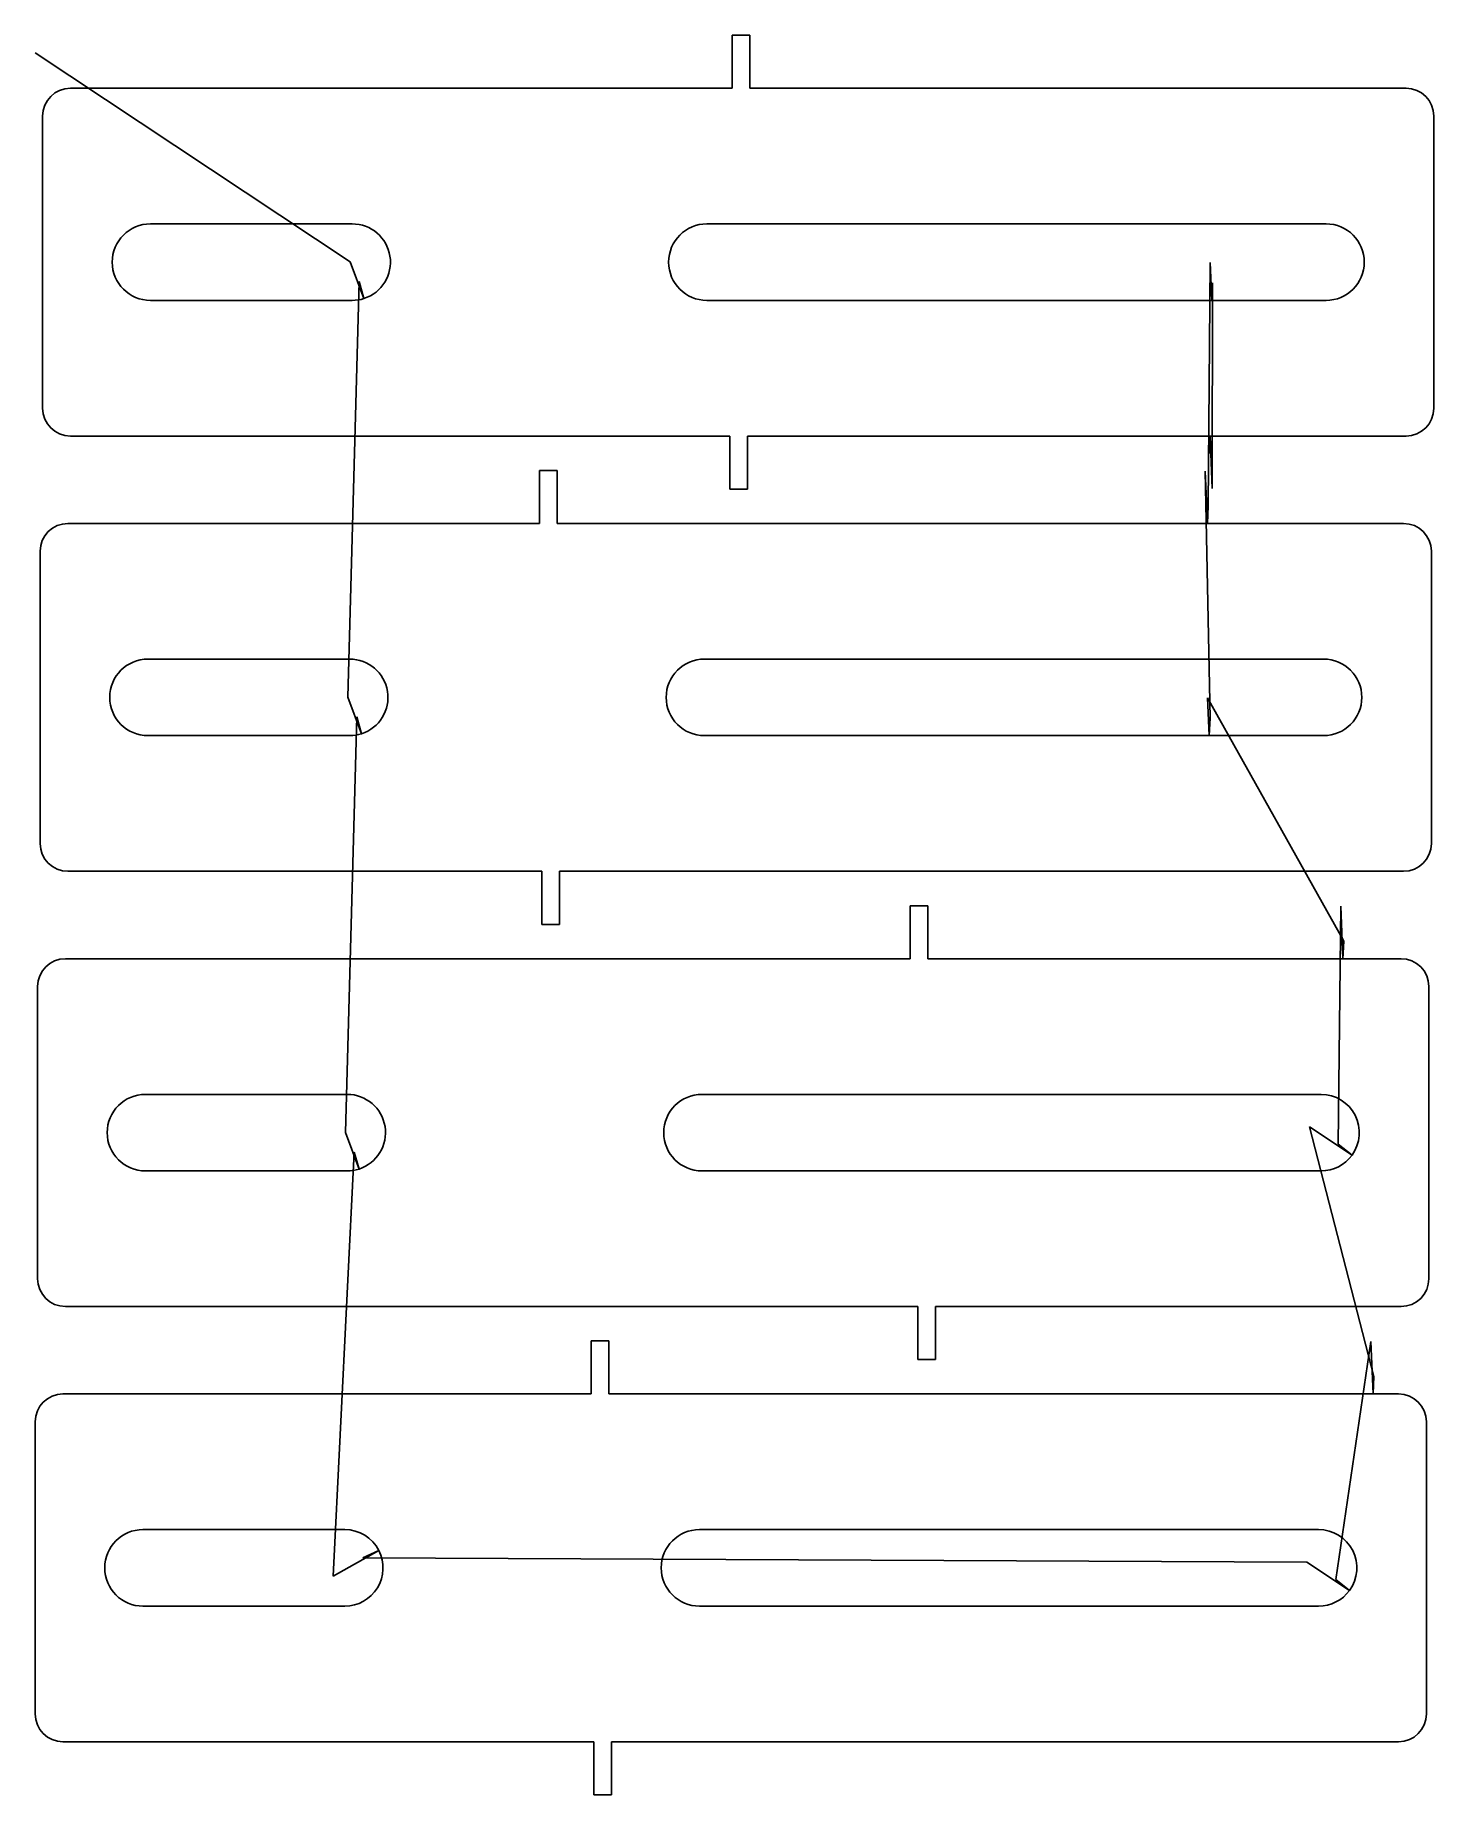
# Model space of a CAD drawing. Extents: x 1 to 4.96, y 0.85 to 5.83.
import ezdxf

# ---------------------------------------------------------------- set-up
doc = ezdxf.new("R2010")
doc.units = 0
doc.layers.get('0').update_dxf_attribs({"linetype": 'CONTINUOUS'})
for name, color, linetype in [('2', 7, 'CONTINUOUS'), ('3', 7, 'CONTINUOUS'), ('9', 7, 'CONTINUOUS')]:
    doc.layers.add(name, color=color, linetype=linetype)

msp = doc.modelspace()

# ---------------------------------------------------------------- linework, layer by layer
at = {"color": 0, "linetype": 'CONTINUOUS'}
for p, q in [((3.0226, 5.8288), (2.9726, 5.8288)), ((1, 5.7788), (1.8918, 5.1872)), ((4.3198, 4.497), (4.3249, 5.1858)), ((1.9171, 5.1317), (1.8848, 3.9557)), ((4.3318, 5.1281), (4.3311, 4.5462)), ((2.4768, 4.5973), (2.4268, 4.5973)), ((4.3248, 3.8966), (4.3112, 4.5957)), ((2.9656, 4.5446), (3.0156, 4.5446)), ((4.7031, 3.2655), (4.3179, 3.9543)), ((1.9101, 3.9001), (1.8778, 2.7241)), ((3.5264, 3.3658), (3.4764, 3.3658)), ((4.6875, 2.691), (4.6945, 3.3641)), ((2.4338, 3.313), (2.4838, 3.313)), ((4.7885, 2.034), (4.6058, 2.7399)), ((1.9031, 2.6686), (1.8432, 1.4682)), ((2.6238, 2.1343), (2.5738, 2.1343)), ((4.6805, 1.4595), (4.7799, 2.1326)), ((3.4974, 2.0815), (3.5474, 2.0815)), ((1.9272, 1.5206), (4.5988, 1.5084)), ((2.5808, 0.85), (2.6308, 0.85))]:
    msp.add_line(p, q, dxfattribs=at)
at = {"layer": '2', "color": 2, "linetype": 'CONTINUOUS'}
for p, q in [((2.9726, 5.6788), (2.9726, 5.8288)), ((3.0226, 5.6788), (3.0226, 5.8288)), ((2.9656, 4.6946), (2.9656, 4.5446)), ((3.0156, 4.6946), (3.0156, 4.5446)), ((2.4268, 4.4473), (2.4268, 4.5973)), ((2.4768, 4.4473), (2.4768, 4.5973)), ((2.4338, 3.463), (2.4338, 3.313)), ((2.4838, 3.463), (2.4838, 3.313)), ((3.4764, 3.2158), (3.4764, 3.3658)), ((3.5264, 3.2158), (3.5264, 3.3658)), ((3.4974, 2.2315), (3.4974, 2.0815)), ((3.5474, 2.2315), (3.5474, 2.0815)), ((2.5738, 1.9843), (2.5738, 2.1343)), ((2.6238, 1.9843), (2.6238, 2.1343)), ((2.5808, 1), (2.5808, 0.85)), ((2.6308, 1), (2.6308, 0.85))]:
    msp.add_line(p, q, dxfattribs=at)
at = {"layer": '3', "color": 3, "linetype": 'CONTINUOUS'}
for p, q in [((2.9726, 5.6788), (1.0997, 5.6788)), ((4.8793, 5.6788), (3.0226, 5.6788)), ((1.021, 5.6001), (1.021, 4.7733)), ((4.958, 4.7733), (4.958, 5.6001)), ((1.3261, 5.295), (1.897, 5.295)), ((2.9009, 5.295), (4.6529, 5.295)), ((1.897, 5.0784), (1.3261, 5.0784)), ((4.3296, 5.0784), (2.9009, 5.0784)), ((4.6529, 5.0784), (4.3296, 5.0784)), ((1.0997, 4.6946), (2.9656, 4.6946)), ((3.0156, 4.6946), (4.3247, 4.6946)), ((4.3247, 4.6946), (4.8793, 4.6946)), ((2.4268, 4.4473), (1.0927, 4.4473)), ((4.3177, 4.4473), (2.4768, 4.4473)), ((4.8723, 4.4473), (4.3177, 4.4473)), ((1.014, 4.3686), (1.014, 3.5418)), ((4.951, 3.5418), (4.951, 4.3686)), ((1.3191, 4.0634), (1.89, 4.0634)), ((2.8939, 4.0634), (4.6459, 4.0634)), ((1.89, 3.8469), (1.3191, 3.8469)), ((4.3226, 3.8469), (2.8939, 3.8469)), ((4.6459, 3.8469), (4.3226, 3.8469)), ((1.0927, 3.463), (2.4338, 3.463)), ((2.4838, 3.463), (4.8723, 3.463)), ((3.4764, 3.2158), (1.0857, 3.2158)), ((4.7009, 3.2158), (3.5264, 3.2158)), ((4.8653, 3.2158), (4.7009, 3.2158)), ((1.007, 3.137), (1.007, 2.3103)), ((4.944, 2.3103), (4.944, 3.137)), ((1.3121, 2.8319), (1.883, 2.8319)), ((2.8869, 2.8319), (4.6389, 2.8319)), ((1.883, 2.6154), (1.3121, 2.6154)), ((4.6389, 2.6154), (2.8869, 2.6154)), ((1.0857, 2.2315), (3.4974, 2.2315)), ((3.5474, 2.2315), (4.8653, 2.2315)), ((2.5738, 1.9843), (1.0787, 1.9843)), ((4.7864, 1.9843), (2.6238, 1.9843)), ((4.8583, 1.9843), (4.7864, 1.9843)), ((1, 1.9055), (1, 1.0787)), ((4.937, 1.0787), (4.937, 1.9055)), ((1.3051, 1.6004), (1.876, 1.6004)), ((2.8799, 1.6004), (4.6319, 1.6004)), ((1.876, 1.3839), (1.3051, 1.3839)), ((4.6319, 1.3839), (2.8799, 1.3839)), ((1.0787, 1), (2.5808, 1)), ((2.6308, 1), (4.8583, 1))]:
    msp.add_line(p, q, dxfattribs=at)
for centre, radius, start, end in [((1.0997, 5.6001), 0.0787, 90, 180), ((4.8793, 5.6001), 0.0787, 360, 90), ((1.3261, 5.1867), 0.1083, 90, 270), ((1.897, 5.1867), 0.1083, 288, 90), ((2.9009, 5.1867), 0.1083, 90, 270), ((4.6529, 5.1867), 0.1083, 270, 90), ((1.897, 5.1867), 0.1083, 270, 288), ((1.0997, 4.7733), 0.0787, 180, 270), ((4.8793, 4.7733), 0.0787, 270, 0), ((1.0927, 4.3686), 0.0787, 90, 180), ((4.8723, 4.3686), 0.0787, 360, 90), ((1.3191, 3.9552), 0.1083, 90, 270), ((1.89, 3.9552), 0.1083, 288, 90), ((2.8939, 3.9552), 0.1083, 90, 270), ((4.6459, 3.9552), 0.1083, 270, 90), ((1.89, 3.9552), 0.1083, 270, 288), ((1.0927, 3.5418), 0.0787, 180, 270), ((4.8723, 3.5418), 0.0787, 270, 0), ((1.0857, 3.137), 0.0787, 90, 180), ((4.8653, 3.137), 0.0787, 360, 90), ((1.3121, 2.7236), 0.1083, 90, 270), ((1.883, 2.7236), 0.1083, 288, 90), ((2.8869, 2.7236), 0.1083, 90, 270), ((4.6389, 2.7236), 0.1083, 324, 90), ((4.6389, 2.7236), 0.1083, 270, 324), ((1.883, 2.7236), 0.1083, 270, 288), ((1.0857, 2.3103), 0.0787, 180, 270), ((4.8653, 2.3103), 0.0787, 270, 0), ((1.0787, 1.9055), 0.0787, 90, 180), ((4.8583, 1.9055), 0.0787, 360, 90), ((1.3051, 1.4921), 0.1083, 90, 270), ((1.876, 1.4921), 0.1083, 27, 90), ((2.8799, 1.4921), 0.1083, 90, 270), ((4.6319, 1.4921), 0.1083, 324, 90), ((1.876, 1.4921), 0.1083, 270, 27), ((4.6319, 1.4921), 0.1083, 270, 324), ((1.0787, 1.0787), 0.0787, 180, 270), ((4.8583, 1.0787), 0.0787, 270, 0)]:
    msp.add_arc(centre, radius, start, end, dxfattribs=at)
at = {"layer": '9', "color": 9, "linetype": 'CONTINUOUS'}
for p, q in [((1.8918, 5.1872), (1.9304, 5.0837)), ((4.3249, 5.1858), (4.3296, 5.0784)), ((1.9171, 5.1317), (1.9304, 5.0837)), ((4.3318, 5.1281), (4.3296, 5.0784)), ((4.3225, 4.6449), (4.3247, 4.6946)), ((4.3311, 4.5462), (4.3247, 4.6946)), ((4.3112, 4.5957), (4.3177, 4.4473)), ((4.3198, 4.497), (4.3177, 4.4473)), ((1.8848, 3.9557), (1.9234, 3.8522)), ((4.3179, 3.9543), (4.3226, 3.8469)), ((1.9101, 3.9001), (1.9234, 3.8522)), ((4.3248, 3.8966), (4.3226, 3.8469)), ((4.6945, 3.3641), (4.7009, 3.2158)), ((4.7031, 3.2655), (4.7009, 3.2158)), ((4.6058, 2.7399), (4.7265, 2.66)), ((1.8778, 2.7241), (1.9164, 2.6207)), ((4.6875, 2.691), (4.7265, 2.66)), ((1.9031, 2.6686), (1.9164, 2.6207)), ((4.7799, 2.1326), (4.7864, 1.9843)), ((4.7885, 2.034), (4.7864, 1.9843)), ((1.8432, 1.4682), (1.9725, 1.5413)), ((1.9272, 1.5206), (1.9725, 1.5413)), ((4.5988, 1.5084), (4.7195, 1.4285)), ((4.6805, 1.4595), (4.7195, 1.4285))]:
    msp.add_line(p, q, dxfattribs=at)

doc.saveas('drawing.dxf')
